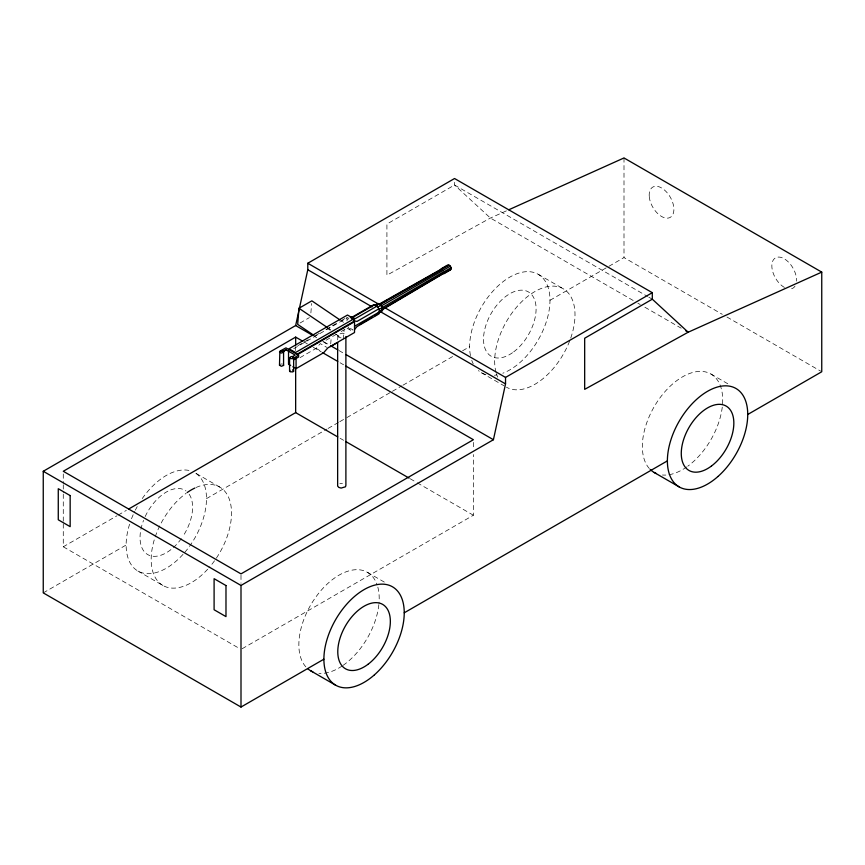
<?xml version="1.0" encoding="UTF-8"?>
<svg xmlns="http://www.w3.org/2000/svg" width="865" height="865" viewBox="0 0 865 865"><rect width="100%" height="100%" fill="white"/><g stroke="black" fill="none" stroke-linecap="round" stroke-linejoin="round"><path stroke-width="0.65" stroke-dasharray="4.33 3.24" d="M310.881 312.914L311.627 303.518M330.711 343.946L331.252 337.231M343.373 339.199L344.119 329.803M337.642 339.934L338.042 334.441L342.421 333.155L344.724 333.836L345.892 335.166M347.665 319.715L349.071 317.747M300.036 357.645L316.125 348.357L320.266 343.61L326.721 347.33M300.036 323.023L309.389 317.617M297.884 345.686L308.416 339.61M315.433 335.566L320.104 332.863M325.954 329.489L336.474 323.413M341.156 320.71L345.838 318.006M293.7 348.671L347.492 317.617M326.073 340.248L336.539 334.214M341.188 331.522L345.838 328.841M349.568 329.241L350.693 328.592L353.05 329.943L351.925 330.592L349.568 329.241L347.903 326.678M63.275 523.866L63.275 546.788L116.991 515.778M118.159 515.097L126.333 510.382M43.25 592.882L126.139 545.026M206.486 498.629L326.948 429.083M328.116 428.413L338.637 422.336M339.815 421.655L345.654 418.282M346.833 417.611L391.272 391.953M392.44 391.272L401.793 385.877M402.971 385.195L454.428 355.483M462.613 350.757L469.63 346.714M549.978 300.317L607.803 266.939M608.96 266.269L624 257.586L722.286 314.33M242.168 648.728L473.393 515.237L473.393 454.558M506.349 210.876L490.412 218.045L386.914 275.178L386.914 224.067L454.547 185.024L647.626 296.49M339.869 483.546L342.421 483.308M281.028 363.96L282.444 364.035M341.113 337.923L338.81 337.242L337.642 335.912M726.968 317.033L820.582 371.085M648.793 297.16L652.307 299.193M633.169 300.469L490.412 218.045L454.547 185.024L454.547 181.12M637.851 303.172L640.197 304.523M644.879 307.226L681.144 328.17M538.214 274.313L563.245 288.759M710.933 374.026L728.006 383.887M481.394 372.718L504.154 385.855M347.006 328.17L352.379 331.273M314.384 336.355L316.72 337.707M323.748 341.762L329.597 345.135M338.95 350.541L343.632 353.244M316.125 348.357L321.51 351.46M303.842 341.837L307.356 343.859M313.195 347.233L321.38 351.958M340.096 362.759L343.6 364.781M340.096 438.274L343.6 440.296M410.248 478.778L416.097 482.151M417.265 482.832L473.393 515.237M219.753 487.082L194.722 472.625A56.82 32.805 -60 0 1 183.877 553.405M367.441 572.349L385.649 582.859M137.903 571.03L162.934 585.486A56.82 32.805 -60 0 0 208.033 568.835M63.275 546.788L238.664 648.047M341.372 320.872L343.556 322.353M328.495 328.3L330.69 329.781M328.062 328.808L330.246 330.3M335.717 334.009L341.188 337.718M322.85 341.437L328.322 345.146M624 157.949L624 257.586M473.393 442.415L473.393 449.162M347.006 317.336L347.006 320.947M295.657 346.551L295.657 350.595M241 575.236L241 583.324M63.275 473.977L63.275 483.405M63.275 484.757L63.275 492.845M63.275 494.196L63.275 522.514M649.323 468.527A56.82 32.805 -60 0 1 665.326 391.239A56.82 32.805 -60 0 1 721.064 387.866A56.82 32.805 -60 0 1 687.772 466.203M686.724 466.949A56.82 32.805 -60 0 1 662.439 475.004M305.832 666.839A56.82 32.805 -60 0 1 321.099 590.384A56.82 32.805 -60 0 1 377.075 584.686M377.832 587.14A56.82 32.805 -60 0 1 378.989 603.327M378.859 604.603A56.82 32.805 -60 0 1 343.221 665.261M342.172 665.985A56.82 32.805 -60 0 1 318.947 673.327M195.998 487.514A56.82 32.805 -60 0 1 230.955 505.647A56.82 32.805 -60 0 1 208.908 567.862M162.934 585.486A56.82 32.805 -60 0 1 154.803 538.095M155.213 536.862A56.82 32.805 -60 0 1 186.094 493.32M183.002 554.379A56.82 32.805 -60 0 1 137.232 570.63A56.82 32.805 -60 0 1 130.604 521.173M131.512 518.719A56.82 32.805 -60 0 1 134.735 511.377M135.329 510.166A56.82 32.805 -60 0 1 137.243 506.598M142.238 498.586A56.82 32.805 -60 0 1 190.159 470.733M189.176 494.239A37.173 21.463 -60 0 1 182.688 536.689M181.315 538.668A37.173 21.463 -60 0 1 148.521 555.016A37.173 21.463 -60 0 1 143.558 520.362M145.169 516.578A37.173 21.463 -60 0 1 185.986 490.931M496.034 372.382A56.82 32.805 -60 0 1 539.609 289.148A56.82 32.805 -60 0 1 570.089 339.848M569.624 341.07A56.82 32.805 -60 0 1 506.425 387.174M497.721 377.151A56.82 32.805 -60 0 1 496.391 373.615M470.463 355.623A56.82 32.805 -60 0 1 506.685 279.06A56.82 32.805 -60 0 1 549.935 302.599A56.82 32.805 -60 0 1 502.814 373.226M496.899 374.891A56.82 32.805 -60 0 1 494.434 375.248M485.946 374.61A56.82 32.805 -60 0 1 478.399 370.577M473.209 363.797A56.82 32.805 -60 0 1 471.76 360.381M795.021 286.174A17.484 10.088 60 0 1 788.642 288.91M784.436 287.429A17.484 10.088 60 0 1 771.84 265.739A17.484 10.088 60 0 1 784.696 259.046A17.484 10.088 60 0 1 796.535 281.125M513.713 351.85A37.173 21.463 -60 0 0 530.364 293.311A37.173 21.463 -60 0 0 485.341 327.121A37.173 21.463 -60 0 0 513.713 351.85M649.258 196.625A17.484 10.088 60 0 0 668.818 217.948A17.484 10.088 60 0 0 666.558 192.062A17.484 10.088 60 0 0 649.258 196.625"/><path stroke-width="1.3" d="M283.06 351.482L286.11 349.838L283.439 351.374L281.028 350.725L282.433 350.801L283.569 352.196L283.569 365.43L281.385 366.306L279.492 365.225L279.86 351.201L285.947 347.881L298.566 355.158L298.566 357.018L293.635 359.862L293.505 357.191L292.511 356.607L291.094 356.542L289.559 357.796L289.57 371.031L290.164 371.777L292.824 371.907L293.635 371.236L293.635 358.002L292.511 356.607L295.181 355.072L285.958 349.73L282.996 351.439M340.269 320.126L311.843 300.836L298.966 308.264L297.69 324.375L314.103 335.501M323.888 659.195L241 707.051L43.25 592.882L43.25 471.274L295.657 325.543L307.789 269.75L307.789 263.252L454.547 178.514L652.307 292.684L652.307 299.193L688.172 332.225L821.75 272.118L821.75 371.755L747.738 414.486M43.25 471.274L241 585.443L493.418 439.723L505.538 383.919L505.538 377.421L652.307 292.684M350.855 317.887L372.804 305.215L374.686 304.707L377.043 306.069L378.935 308.762L379.659 311.768L378.935 313.93L356.986 326.602L354.715 329.305M279.492 365.225L279.86 364.425M289.57 371.031L289.937 370.242M376.87 304.913L377.778 303.55L379.465 303.615L382.568 307.399L382.795 309.659L381.897 311.032L377.983 313.281M443.756 273.794L450.47 269.923L451.119 267.685L450.351 266.117L447.994 264.852L441.291 268.723M283.569 352.196L281.385 353.071L279.492 351.99M381.497 310.189L443.172 273.718M414.605 289.743L418.055 287.721M424.942 283.677L428.38 281.655M430.673 280.303L432.976 278.963M435.268 277.611L438.717 275.589M443.777 273.037L382.276 309.292L381.368 305.864L443.075 270.399M382.233 307.637L443.745 271.761M354.553 326.267L379.659 311.768M302.674 341.156L295.657 337.112L63.275 471.274L241 573.884L473.393 439.723L345.935 366.133M351.925 318.98L352.942 318.396L350.585 317.033L352.736 317.39L374.686 304.707M374.848 305.248L377.778 303.55M375.551 305.875L379.465 303.615M353.99 318.774L295.527 352.531L289.029 348.768L347.492 315.022L353.99 318.774L353.99 321.369L296.684 354.455M377.043 306.069L355.082 318.742L352.736 317.39M440.599 269.512L447.302 265.642M442.458 268.907L449.162 265.036M377.389 307.345L381.303 305.086M353.439 321.456L354.466 320.861L356.986 321.434L378.935 308.762M443.648 269.988L450.351 266.117M297.236 354.758L354.531 321.683L354.531 332.517L327.792 347.957L323.661 352.704L296.068 368.631L292.835 366.771M298.566 355.158L292.824 358.672L290.164 358.543L289.559 357.796M378.665 309.648L382.568 307.399M444.405 271.556L451.119 267.685M444.448 273.016L451.162 269.134M378.892 311.919L382.795 309.659M359.71 324.429L367.82 319.758M370.134 318.417L372.447 317.077M374.772 315.747L377.086 314.406M330.506 346.627L337.523 342.572M128.669 509.031L295.657 412.627L337.75 436.922M652.307 299.193L584.675 338.237L584.675 389.347L688.172 332.225L685.826 330.873M404.236 612.809L667.38 460.883M380.222 304.004L387.163 300.079M389.477 298.771L440.415 269.977M442.037 269.447L380.016 304.631L378.686 304.426M379.865 303.766L441.02 269.296M508.793 209.773L624 157.949L821.75 272.118M380.211 310.968L381.897 311.032M449.303 269.739L450.47 269.923M307.789 263.252L377.994 303.777M385.022 307.832L505.538 377.421M307.789 269.75L372.145 306.902M380.341 311.638L505.538 383.919M654.113 472.441L679.155 486.887M295.657 325.543L313.216 335.685M330.765 345.816L337.782 349.871M345.978 354.596L493.418 439.723M322.548 352.639L337.75 361.408M289.029 351.374L288.532 351.093L288.532 364.284L290.683 365.527M292.511 369.842L293.635 371.236M345.935 441.647L409.08 478.107M310.621 670.753L335.652 685.21M298.966 308.264L327.403 327.554M283.439 364.608L283.569 365.43M345.892 336.507L345.892 485.319L345.492 486.79L341.113 488.076L338.81 487.406L337.642 486.076L337.642 342.616M296.068 358.078L296.068 368.631M295.657 337.112L295.657 345.2M295.657 368.122L295.657 412.627M241 585.443L241 707.051M656.308 473.523A56.82 32.805 -60 0 1 650.199 469.446M312.816 671.835A56.82 32.805 -60 0 1 307.626 668.613M187.143 492.563A56.82 32.805 -60 0 1 194.83 488.055M70.162 495.58L58.269 488.714L58.269 519.789L70.162 526.655L70.162 495.58M225.981 585.551L214.098 578.685L214.098 609.749L225.981 616.615L225.981 585.551M717.961 476.496A56.82 32.805 -60 0 0 735.964 388.482A56.82 32.805 -60 0 0 668.753 448.081A56.82 32.805 -60 0 0 717.961 476.496M711.462 466.019A37.173 21.463 -60 0 0 728.114 407.48A37.173 21.463 -60 0 0 683.091 441.291A37.173 21.463 -60 0 0 711.462 466.019M374.459 674.808A56.82 32.805 -60 0 0 392.472 586.794A56.82 32.805 -60 0 0 325.262 646.404A56.82 32.805 -60 0 0 374.459 674.808M367.971 664.342A37.173 21.463 -60 0 0 384.622 605.803A37.173 21.463 -60 0 0 339.599 639.603A37.173 21.463 -60 0 0 367.971 664.342"/></g></svg>
